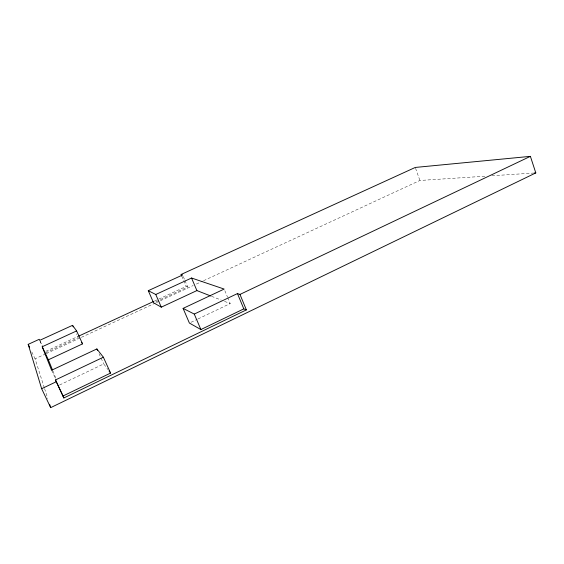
<?xml version="1.0" encoding="UTF-8"?>
<svg xmlns="http://www.w3.org/2000/svg" width="564" height="564" viewBox="0 0 564 564"><rect width="100%" height="100%" fill="white"/><g stroke="black" fill="none" stroke-linecap="round" stroke-linejoin="round"><path stroke-width="0.42" stroke-dasharray="2.82 2.11" d="M59.537 385.022L103.727 363.935L107.95 369.554M190.963 322.312L197.245 319.316M198.027 318.935L230.211 303.58L227.856 297.933M45.867 351.309L77.754 336.553M154.296 301.155L186.191 286.399L187.727 286.998L155.163 302.078M45.536 352.838L78.22 337.702L76.443 333.839M44.323 387.785L35.06 358.817L45.444 354.002M46.241 353.635L80.574 337.723M81.371 337.35L155.622 302.938M156.425 302.572L159.619 301.091M160.416 300.718L193.149 285.546M196.343 284.073L202.73 281.112M203.533 280.738L419.905 180.466L486.633 176.109M491.9 175.771L533.163 173.077M211.521 296.283L221.271 300.09M224.521 301.359L230.211 303.58M31.81 351.964L35.06 358.817M51.599 370.238L55.526 378.578M39.966 340.853L42.152 345.492M40.037 341.149L42.237 345.824M99.038 353.67L103.727 363.935M183.286 276.579L184.654 279.786M184.992 280.59L187.727 286.998M181.777 276.057L186.191 286.399M224.832 290.679L227.525 297.129M52.903 370.999L55.829 378.197M415.555 168.255L419.905 180.466M44.584 388.61L47.764 398.544"/><path stroke-width="0.85" d="M63.845 397.972L63.034 395.977L110.593 373.065L103.36 357.216L55.476 379.946L63.845 397.972L246.362 309.883L239.968 294.422L237.465 293.576L194.27 314.07L183.088 308.381L224.162 289.064L191.563 278.017L155.77 294.486L148.276 290.679L182.602 274.978L181.1 274.471L181.777 276.057M52.579 370.195L48.363 359.797L82.57 343.857L76.612 330.92L72.523 325.336L39.67 340.367L39.24 339.302L28.2 344.35L41.644 388.702L50.675 407.645L535.8 172.908L530.393 156.355L415.266 167.445L181.1 274.471M183.088 308.381L189.391 323.059L200.89 329.559L243.803 308.882L246.362 309.883M41.644 388.702L56.21 381.779M239.968 294.422L530.393 156.355M103.36 357.216L96.874 348.94L51.599 370.238L42.215 346.754L76.612 330.92M148.276 290.679L153.577 302.812L161.29 307.168L196.892 290.58L210.71 295.966M78.551 336.186L153.5 301.521M534.045 173.021L535.8 172.908M109.007 370.957L110.593 373.065M81.604 342.489L82.57 343.857M28.2 344.35L29.645 347.396M42.215 346.754L48.363 359.797M55.476 379.946L63.034 395.977M72.523 325.336L73.235 326.88M96.874 348.94L97.593 350.519M155.77 294.486L161.29 307.168M194.27 314.07L200.89 329.559M191.563 278.017L196.892 290.58M237.465 293.576L243.803 308.882M49.618 404.339L50.675 407.645"/></g></svg>
